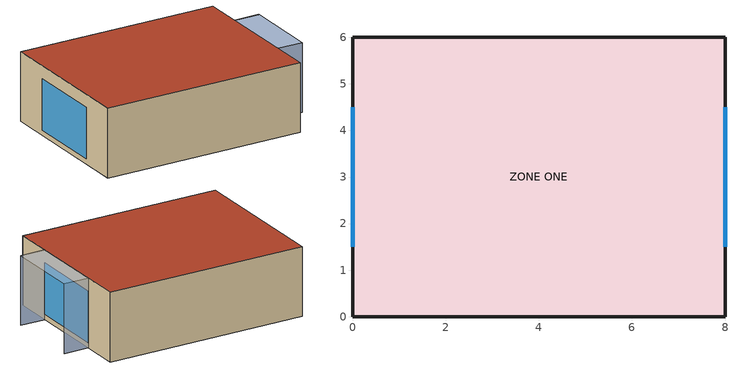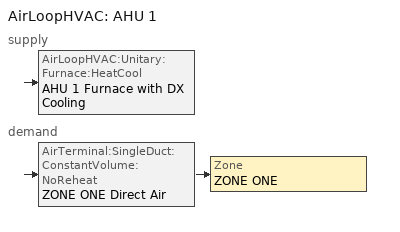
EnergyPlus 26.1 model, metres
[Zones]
ZONE ONE
 floor ground (LTFLOOR): 0,0 0,6 8,6 8,0 z0
 wall outside (LTWALL): 8,6 0,6 0,0 8,0 8,6 z0:2.7
 window (DOUBLE PANE WINDOW): 0,4.5 0,1.5 / 8,1.5 8,4.5 z0.2:2.2
 roof outside (LTROOF): 0,6 0,0 8,0 8,6 z2.7
shading: 9,1.5 8,1.5 / 8,4.5 9,4.5 z0:2.7; 9,1.5 8,1.5 8,4.5 9,4.5 z2.7
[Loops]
AirLoopHVAC 'AHU 1'
 supply: AirLoopHVAC:Unitary:Furnace:HeatCool 'AHU 1 Furnace with DX Cooling'
 demand: AirTerminal:SingleDuct:ConstantVolume:NoReheat 'ZONE ONE Direct Air' > Zone 'ZONE ONE'
[Building]
ExampleForRVI: Loads convergence tolerance value=0.04; Maximum number of warmup days=25; Minimum number of warmup days=6; North axis=0; Solar distribution=FullInteriorAndExterior; Temperature convergence tolerance value=0.4; Terrain=Country
[Site:GroundReflectance]
0.2, 0.2, 0.2, 0.2, 0.2, 0.2, 0.2, 0.2, 0.2, 0.2, 0.2, 0.2
[Site:GroundTemperature:BuildingSurface]
18, 18, 18, 18, 18, 18, 18, 18, 18, 18, 18, 18
[Site:Location]
CHICAGO_IL_USA_WMO_725300: Elevation=190; Latitude=42; Longitude=-87.88; Time zone=-6
[SizingPeriod:DesignDay] Barometric pressure=99063.21; Day of month=21; Day type=Monday; Daylight saving time indicator=No; Humidity condition type=WetBulb; Rain indicator=No; Sky clearness=1; Snow indicator=No; Solar model indicator=ASHRAEClearSky
Name | Daily dry bulb temperature range | Maximum dry bulb temperature | Month | Wetbulb or dewpoint at maximum dry bulb | Wind direction | Wind speed
CHICAGO_IL_USA Cooling .4% Conditions DB=>MWB | 10.9 | 32.8 | 7 | 23.6 | 0 | 0
CHICAGO_IL_USA Heating 99.6% Conditions with Sun | 0 | -21.2 | 1 | -21.2 | 270 | 4.6
[Construction]
DOUBLE PANE WINDOW: CLEAR 6MM, AIR 3MM, CLEAR 6MM
LTFLOOR: C5 - 4 IN HW CONCRETE
LTROOF: ROOF DECK, FIBERGLASS QUILT-2, PLASTERBOARD-2
LTWALL: WOOD SIDING-1, FIBERGLASS QUILT-1, PLASTERBOARD-1
[Material] Thermal absorptance=0.9
Name | Conductivity | Density | Roughness | Solar absorptance | Specific heat | Thickness | Visible absorptance
C5 - 4 IN HW CONCRETE | 1.72 | 2242.58 | MediumRough | 0.65 | 830 | 0.1
FIBERGLASS QUILT-1 | 0.04 | 12 | Rough | 0.6 | 840 | 0.066 | 0.6
FIBERGLASS QUILT-2 | 0.04 | 12 | Rough | 0.6 | 840 | 0.1118 | 0.6
PLASTERBOARD-1 | 0.16 | 950 | MediumSmooth | 0.6 | 840 | 0.012 | 0.6
PLASTERBOARD-2 | 0.16 | 950 | Rough | 0.6 | 840 | 0.01 | 0.6
ROOF DECK | 0.14 | 530 | Rough | 0.6 | 900 | 0.019 | 0.6
WOOD SIDING-1 | 0.14 | 530 | Rough | 0.6 | 900 | 0.009 | 0.6
[WindowMaterial:Gas]
AIR 3MM: Gas type=Air; Thickness=0.0032
[WindowMaterial:Glazing]
CLEAR 6MM: Back side infrared hemispherical emissivity=0.84; Back side solar reflectance at normal incidence=0.071; Back side visible reflectance at normal incidence=0.08; Conductivity=0.9; Front side infrared hemispherical emissivity=0.84; Front side solar reflectance at normal incidence=0.071; Front side visible reflectance at normal incidence=0.08; Infrared transmittance at normal incidence=0; Optical data type=SpectralAverage; Solar transmittance at normal incidence=0.775; Thickness=0.006; Visible transmittance at normal incidence=0.881
[AirLoopHVAC]
AHU 1: Design supply air flow rate=Autosize
[AirLoopHVAC:Unitary:Furnace:HeatCool]
AHU 1 Furnace with DX Cooling: Availability schedule=FanAndCoilAvailSched; Controlling zone or thermostat location=ZONE ONE; Cooling coil=AHU 1 Cooling Coil; Cooling supply air flow rate=Autosize; Dehumidification control type=None; Fan placement=BlowThrough; Heating coil=AHU 1 Heating Coil; Heating supply air flow rate=Autosize; Maximum supply air temperature=80; No load supply air flow rate=0; Supply air fan operating mode schedule=FURNACE:HEATCOOL AHU 1 Furnace with DX Cooling Cycling Schedule; Supply fan=AHU 1 Supply Fan
[AirTerminal:SingleDuct:ConstantVolume:NoReheat]
ZONE ONE Direct Air: Availability schedule=FanAndCoilAvailSched; Maximum air flow rate=Autosize
[AvailabilityManager:Scheduled]
AHU 1 Availability 1: Schedule=FanAndCoilAvailSched
[Coil:Cooling:DX:SingleSpeed]
AHU 1 Cooling Coil: 2023 rated evaporator fan power per volume flow rate=934.4; Availability schedule=FanAndCoilAvailSched; Energy input ratio function of flow fraction curve=AHU 1 DX Coil EIR-FF; Energy input ratio function of temperature curve=AHU 1 DX Coil EIR-FT; Gross rated cooling cop=3; Gross rated sensible heat ratio=Autosize; Gross rated total cooling capacity=Autosize; Part load fraction correlation curve=AHU 1 DX Coil PLF; Rated air flow rate=Autosize; Total cooling capacity function of flow fraction curve=AHU 1 DX Coil Cap-FF; Total cooling capacity function of temperature curve=AHU 1 DX Coil Cap-FT
[Coil:Heating:Fuel]
AHU 1 Heating Coil: Availability schedule=FanAndCoilAvailSched; Burner efficiency=0.8; Fuel type=NaturalGas; Nominal capacity=Autosize; Off cycle parasitic fuel load=0; On cycle parasitic electric load=0; Part load fraction correlation curve=AHU 1 Heating Coil PLF-FPLR
[DesignSpecification:OutdoorAir]
SZ DSOA ZONE ONE: Outdoor air flow per person=0.00944; Outdoor air flow per zone=0; Outdoor air flow per zone floor area=0; Outdoor air method=Flow/Person
[Fan:OnOff]
AHU 1 Supply Fan: Availability schedule=FanAndCoilAvailSched; Fan total efficiency=0.7; Maximum flow rate=Autosize; Motor efficiency=0.9; Motor in airstream fraction=1; Pressure rise=600
[OtherEquipment]
ZONE ONE OthEq 1: Design level=200; Design level calculation method=EquipmentLevel; Fraction latent=0; Fraction lost=0; Fraction radiant=0.6; Fuel type=None; Schedule=Sch 1; Zone or zonelist or space or spacelist=ZONE ONE
[People]
ZONE ONE People 1: Activity level schedule=ActSchd; Fraction radiant=0.3; Number of people=4; Number of people calculation method=People; Number of people schedule=OCCUPY-1; Zone or zonelist or space or spacelist=ZONE ONE
[Sizing:System]
AHU 1: 100 outdoor air in cooling=No; 100 outdoor air in heating=No; Central cooling capacity control method=VAV; Central cooling design supply air humidity ratio=0.008; Central cooling design supply air temperature=12; Central heating design supply air humidity ratio=0.008; Central heating design supply air temperature=50; Central heating maximum system air flow ratio=1; Cooling design capacity=Autosize; Cooling design capacity method=CoolingDesignCapacity; Cooling supply air flow rate=0; Cooling supply air flow rate method=DesignDay; Design outdoor air flow rate=0; Heating design capacity=Autosize; Heating design capacity method=HeatingDesignCapacity; Heating supply air flow rate=0; Heating supply air flow rate method=DesignDay; Precool design humidity ratio=0.008; Precool design temperature=11; Preheat design humidity ratio=0.008; Preheat design temperature=7; System outdoor air method=ZoneSum; Type of load to size on=Sensible; Type of zone sum to use=NonCoincident; Zone maximum outdoor air fraction=1
[Sizing:Zone]
ZONE ONE: Account for dedicated outdoor air system=No; Cooling design air flow method=DesignDay; Cooling design air flow rate=0; Dedicated outdoor air high setpoint temperature for design=Autosize; Dedicated outdoor air low setpoint temperature for design=Autosize; Dedicated outdoor air system control strategy=NeutralSupplyAir; Design specification outdoor air object=SZ DSOA ZONE ONE; Heating design air flow method=DesignDay; Heating design air flow rate=0; Zone cooling design supply air humidity ratio=0.008; Zone cooling design supply air temperature=14; Zone cooling design supply air temperature input method=SupplyAirTemperature; Zone cooling sizing factor=0; Zone heating design supply air humidity ratio=0.008; Zone heating design supply air temperature=50; Zone heating design supply air temperature input method=SupplyAirTemperature; Zone heating sizing factor=0
[ThermostatSetpoint:DualSetpoint]
ZONE ONE DualSPSched: Cooling setpoint temperature schedule=Cooling Setpoints; Heating setpoint temperature schedule=Heating Setpoints
[Zone]
ZONE ONE: Ceiling height=2.7; Multiplier=1; Type=1; Volume=129.6
[ZoneControl:Thermostat]
ZONE ONE Thermostat: Zone or zonelist=ZONE ONE; Control 1=ZONE ONE DualSPSched; Control type schedule=Zone Control Type Sched
[Zone equipment]
ZONE ONE: ZONE ONE Direct Air
[ZoneInfiltration:DesignFlowRate]
ZONE ONE Infil 1: Constant term coefficient=1; Design flow rate=0.018; Design flow rate calculation method=Flow/Zone; Schedule=Sch 1; Temperature term coefficient=0; Velocity squared term coefficient=0; Velocity term coefficient=0; Zone or zonelist or space or spacelist=ZONE ONE
[Curve:Biquadratic] Maximum value of x=23.88889; Maximum value of y=46.11111; Minimum value of x=12.77778; Minimum value of y=23.88889
Name | Coefficient1 constant | Coefficient2 x | Coefficient3 x 2 | Coefficient4 y | Coefficient5 y 2 | Coefficient6 x y
AHU 1 DX Coil Cap-FT | 0.942588 | 0.00954335 | 0.00068377 | -0.0110427 | 5.249e-06 | -9.72e-06
AHU 1 DX Coil EIR-FT | 0.342414 | 0.034885 | -0.0006237 | 0.00497722 | 0.000437951 | -0.000728028
[Curve:Cubic]
AHU 1 Heating Coil PLF-FPLR: Maximum value of x=1; Minimum value of x=0; Coefficient1 constant=0.8; Coefficient2 x=0.2; Coefficient3 x 2=0; Coefficient4 x 3=0
[Curve:Quadratic]
Name | Maximum value of x | Minimum value of x | Coefficient1 constant | Coefficient2 x | Coefficient3 x 2
AHU 1 DX Coil Cap-FF | 1.5 | 0.5 | 0.8 | 0.2 | 0
AHU 1 DX Coil EIR-FF | 1.5 | 0.5 | 1.1552 | -0.1808 | 0.0256
AHU 1 DX Coil PLF | 1 | 0 | 0.75 | 0.25 | 0
[Schedule:Compact]
FURNACE:HEATCOOL AHU 1 Furnace with DX Cooling Cycling Schedule: Through: 12/31, For: AllDays, Until: 24:00, 0
[Schedule:Day:Hourly]
ActDaySchd: 117.24, 117.24, 117.24, 117.24, 117.24, 117.24, 117.24, 117.24, 117.24, 117.24, 117.24, 117.24, 117.24, 117.24, 117.24, 117.24, 117.24, 117.24, 117.24, 117.24, 117.24, 117.24, 117.24, 117.24
Control Type All Days: 4, 4, 4, 4, 4, 4, 4, 4, 4, 4, 4, 4, 4, 4, 4, 4, 4, 4, 4, 4, 4, 4, 4, 4
Day Sch 1; SystemSched: 1, 1, 1, 1, 1, 1, 1, 1, 1, 1, 1, 1, 1, 1, 1, 1, 1, 1, 1, 1, 1, 1, 1, 1
OC-1: 0, 0, 0, 0, 0, 0, 0, 0, 1, 1, 1, 1, 1, 1, 1, 1, 1, 1, 0, 0, 0, 0, 0, 0
OC-2: 0, 0, 0, 0, 0, 0, 0, 0, 0, 0, 0, 0, 0, 0, 0, 0, 0, 0, 0, 0, 0, 0, 0, 0
Zone Cooling Setpoint All Days: 24, 24, 24, 24, 24, 24, 24, 24, 24, 24, 24, 24, 24, 24, 24, 24, 24, 24, 24, 24, 24, 24, 24, 24
Zone Heating Setpoint All Days: 22.2, 22.2, 22.2, 22.2, 22.2, 22.2, 22.2, 22.2, 22.2, 22.2, 22.2, 22.2, 22.2, 22.2, 22.2, 22.2, 22.2, 22.2, 22.2, 22.2, 22.2, 22.2, 22.2, 22.2
[Schedule:Week:Daily]
ActWeekSchd: ActDaySchd, ActDaySchd, ActDaySchd, ActDaySchd, ActDaySchd, ActDaySchd, ActDaySchd, ActDaySchd, ActDaySchd, ActDaySchd, ActDaySchd, ActDaySchd
Control Type All Weeks: Control Type All Days, Control Type All Days, Control Type All Days, Control Type All Days, Control Type All Days, Control Type All Days, Control Type All Days, Control Type All Days, Control Type All Days, Control Type All Days, Control Type All Days, Control Type All Days
FanAndCoilWeekSched: SystemSched, SystemSched, SystemSched, SystemSched, SystemSched, SystemSched, SystemSched, SystemSched, SystemSched, SystemSched, SystemSched, SystemSched
OC-WEEK: OC-2, OC-1, OC-1, OC-1, OC-1, OC-1, OC-2, OC-2, OC-1, OC-2, OC-1, OC-1
Week Sch 1: Day Sch 1, Day Sch 1, Day Sch 1, Day Sch 1, Day Sch 1, Day Sch 1, Day Sch 1, Day Sch 1, Day Sch 1, Day Sch 1, Day Sch 1, Day Sch 1
Zone Cooling Setpoint All Weeks: Zone Cooling Setpoint All Days, Zone Cooling Setpoint All Days, Zone Cooling Setpoint All Days, Zone Cooling Setpoint All Days, Zone Cooling Setpoint All Days, Zone Cooling Setpoint All Days, Zone Cooling Setpoint All Days, Zone Cooling Setpoint All Days, Zone Cooling Setpoint All Days, Zone Cooling Setpoint All Days, Zone Cooling Setpoint All Days, Zone Cooling Setpoint All Days
Zone Heating Setpoint All Weeks: Zone Heating Setpoint All Days, Zone Heating Setpoint All Days, Zone Heating Setpoint All Days, Zone Heating Setpoint All Days, Zone Heating Setpoint All Days, Zone Heating Setpoint All Days, Zone Heating Setpoint All Days, Zone Heating Setpoint All Days, Zone Heating Setpoint All Days, Zone Heating Setpoint All Days, Zone Heating Setpoint All Days, Zone Heating Setpoint All Days
[Schedule:Year]
ActSchd: ActWeekSchd, 1, 1, 12, 31
Cooling Setpoints: Zone Cooling Setpoint All Weeks, 1, 1, 12, 31
FanAndCoilAvailSched: FanAndCoilWeekSched, 1, 1, 12, 31
Heating Setpoints: Zone Heating Setpoint All Weeks, 1, 1, 12, 31
OCCUPY-1: OC-WEEK, 1, 1, 12, 31
Sch 1: Week Sch 1, 1, 1, 12, 31
Zone Control Type Sched: Control Type All Weeks, 1, 1, 12, 31
